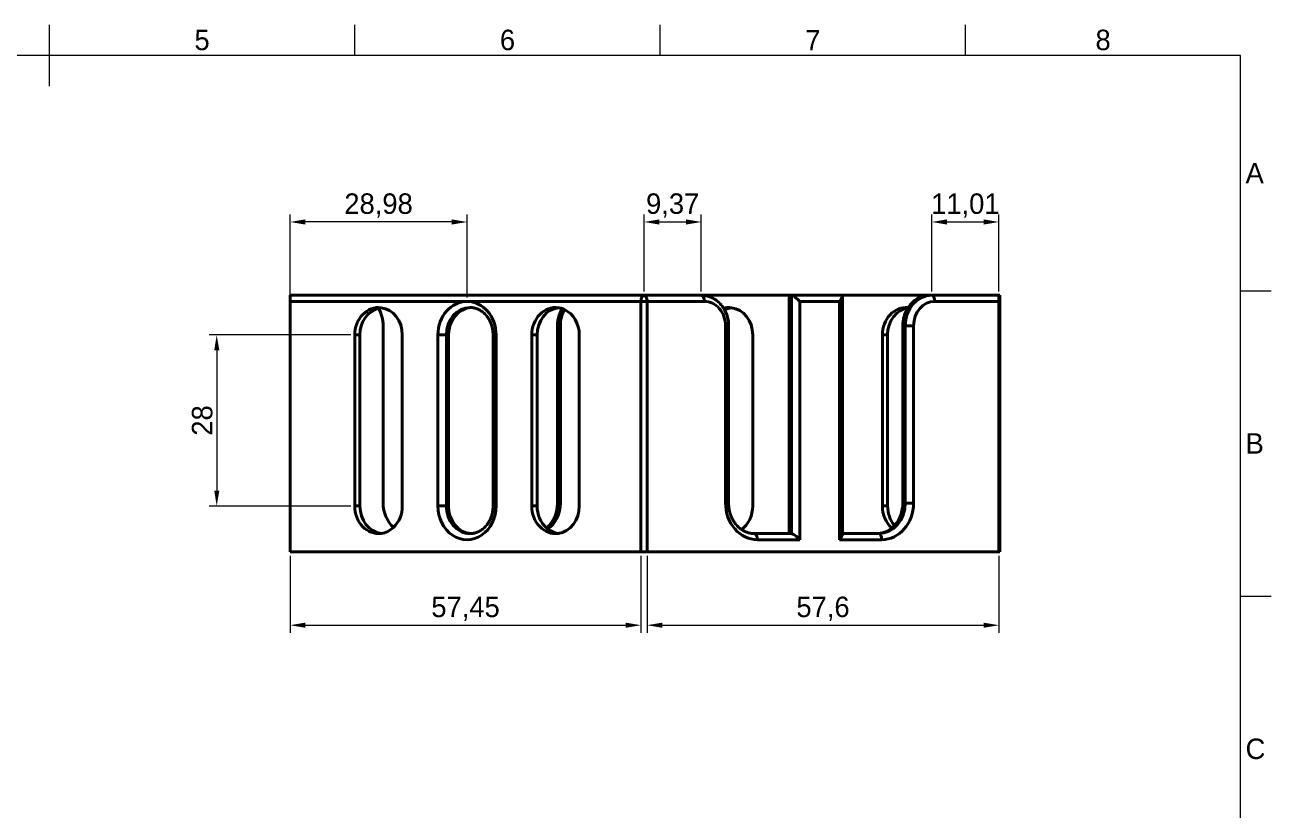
# Model space of a CAD drawing. Header units: millimetres. Extents: x 15 to 415, y 5 to 292.
# Drawn here: x 211 to 415, y 163.5 to 292 of the extents above; entities that cross this region are included whole.
import ezdxf

# ---------------------------------------------------------------- set-up
doc = ezdxf.new("R2010")
doc.units = ezdxf.units.MM
for name, color, linetype in [('Annotations', 7, 'Continuous'), ('Border', 7, 'Continuous'), ('Geometries', 7, 'Continuous')]:
    doc.layers.add(name, color=color, linetype=linetype)
doc.styles.add('Shapr0', font='txt', dxfattribs={"height": 3.3495})
doc.styles.add('Shapr16', font='txt', dxfattribs={"height": 3.3495})
doc.dimstyles.new('ISO-25', dxfattribs={"dimtxt": 2.5, "dimasz": 2.5, "dimexe": 1.25, "dimexo": 0.625, "dimtad": 1, "dimtxsty": 'Standard', "dimcen": 2.5, "dimadec": 0, "dimazin": 0, "dimtfac": 1, "dimtmove": 0, "dimatfit": 3, "dimfxl": 1, "dimarcsym": 0})

# ---------------------------------------------------------------- blocks, each defined once
blk = doc.blocks.new('*D5')
at = {"layer": 'Annotations', "color": 0, "linetype": 'Continuous', "lineweight": 15}
for p, q in [((254.4, 247.38), (254.4, 261)), ((280.88, 259.75), (256.9, 259.75)), ((283.38, 247.38), (283.38, 261))]:
    blk.add_line(p, q, dxfattribs=at)
at = {"layer": 'Annotations', "color": 0}
for points in [[(256.9, 260.17), (256.9, 259.33), (254.4, 259.75)], [(280.88, 259.33), (280.88, 260.17), (283.38, 259.75)]]:
    blk.add_solid(points, dxfattribs=at)
at = {"layer": 'Defpoints', "color": 0}
for p in [(254.4, 259.75), (254.4, 246.75), (283.38, 246.75)]:
    blk.add_point(p, dxfattribs=at)
at = {"layer": 'Annotations', "color": 0, "lineweight": 15, "insert": (268.89, 262.44), "char_height": 3.349, "attachment_point": 5, "style": 'Shapr16'}
blk.add_mtext('\\A1;28,98', dxfattribs=at)
blk = doc.blocks.new('*D6')
at = {"layer": 'Annotations', "color": 0, "linetype": 'Continuous', "lineweight": 15}
for p, q in [((254.4, 205.12), (254.4, 192.5)), ((311.85, 205.12), (311.85, 192.5)), ((256.9, 193.75), (309.35, 193.75))]:
    blk.add_line(p, q, dxfattribs=at)
at = {"layer": 'Annotations', "color": 0}
for points in [[(256.9, 194.17), (256.9, 193.33), (254.4, 193.75)], [(309.35, 193.33), (309.35, 194.17), (311.85, 193.75)]]:
    blk.add_solid(points, dxfattribs=at)
at = {"layer": 'Defpoints', "color": 0}
for p in [(254.4, 205.75), (311.85, 205.75), (311.85, 193.75)]:
    blk.add_point(p, dxfattribs=at)
at = {"layer": 'Annotations', "color": 0, "lineweight": 15, "insert": (283.13, 196.44), "char_height": 3.349, "attachment_point": 5, "style": 'Shapr16'}
blk.add_mtext('\\A1;57,45', dxfattribs=at)
blk = doc.blocks.new('*D7')
at = {"layer": 'Annotations', "color": 0, "linetype": 'Continuous', "lineweight": 15}
for p, q in [((312.85, 205.12), (312.85, 192.5)), ((370.45, 205.12), (370.45, 192.5)), ((315.35, 193.75), (367.95, 193.75))]:
    blk.add_line(p, q, dxfattribs=at)
at = {"layer": 'Annotations', "color": 0}
for points in [[(315.35, 194.17), (315.35, 193.33), (312.85, 193.75)], [(367.95, 193.33), (367.95, 194.17), (370.45, 193.75)]]:
    blk.add_solid(points, dxfattribs=at)
at = {"layer": 'Defpoints', "color": 0}
for p in [(312.85, 205.75), (370.45, 205.75), (370.45, 193.75)]:
    blk.add_point(p, dxfattribs=at)
at = {"layer": 'Annotations', "color": 0, "lineweight": 15, "insert": (341.65, 196.44), "char_height": 3.349, "attachment_point": 5, "style": 'Shapr16'}
blk.add_mtext('\\A1;57,6', dxfattribs=at)
blk = doc.blocks.new('*D8')
at = {"layer": 'Annotations', "color": 0, "linetype": 'Continuous', "lineweight": 15}
for p, q in [((359.45, 248.38), (359.45, 261)), ((361.95, 259.75), (367.95, 259.75)), ((370.45, 248.38), (370.45, 261))]:
    blk.add_line(p, q, dxfattribs=at)
at = {"layer": 'Annotations', "color": 0}
for points in [[(361.95, 260.17), (361.95, 259.33), (359.45, 259.75)], [(367.95, 259.33), (367.95, 260.17), (370.45, 259.75)]]:
    blk.add_solid(points, dxfattribs=at)
at = {"layer": 'Defpoints', "color": 0}
for p in [(370.45, 259.75), (359.45, 247.75), (370.45, 247.75)]:
    blk.add_point(p, dxfattribs=at)
at = {"layer": 'Annotations', "color": 0, "lineweight": 15, "insert": (364.95, 262.44), "char_height": 3.349, "attachment_point": 5, "style": 'Shapr16'}
blk.add_mtext('\\A1;11,01', dxfattribs=at)
blk = doc.blocks.new('*D9')
at = {"layer": 'Annotations', "color": 0, "linetype": 'Continuous', "lineweight": 15}
for p, q in [((312.36, 248.38), (312.36, 261)), ((314.86, 259.75), (319.23, 259.75)), ((321.73, 248.38), (321.73, 261))]:
    blk.add_line(p, q, dxfattribs=at)
at = {"layer": 'Annotations', "color": 0}
for points in [[(314.86, 260.17), (314.86, 259.33), (312.36, 259.75)], [(319.23, 259.33), (319.23, 260.17), (321.73, 259.75)]]:
    blk.add_solid(points, dxfattribs=at)
at = {"layer": 'Defpoints', "color": 0}
for p in [(321.73, 259.75), (312.36, 247.75), (321.73, 247.75)]:
    blk.add_point(p, dxfattribs=at)
at = {"layer": 'Annotations', "color": 0, "lineweight": 15, "insert": (317.04, 262.44), "char_height": 3.349, "attachment_point": 5, "style": 'Shapr16'}
blk.add_mtext('\\A1;9,37', dxfattribs=at)
blk = doc.blocks.new('*D10')
at = {"layer": 'Annotations', "color": 0, "linetype": 'Continuous', "lineweight": 15}
for p, q in [((264.37, 241.26), (241.15, 241.26)), ((242.4, 238.76), (242.4, 215.76)), ((264.37, 213.26), (241.15, 213.26))]:
    blk.add_line(p, q, dxfattribs=at)
at = {"layer": 'Annotations', "color": 0}
for points in [[(242.82, 238.76), (241.99, 238.76), (242.4, 241.26)], [(241.99, 215.76), (242.82, 215.76), (242.4, 213.26)]]:
    blk.add_solid(points, dxfattribs=at)
at = {"layer": 'Defpoints', "color": 0}
for p in [(265, 241.26), (242.4, 213.26), (265, 213.26)]:
    blk.add_point(p, dxfattribs=at)
at = {"layer": 'Annotations', "color": 0, "lineweight": 15, "insert": (240.03, 227.26), "char_height": 3.349, "attachment_point": 5, "rotation": 90, "style": 'Shapr16'}
blk.add_mtext('\\A1;28', dxfattribs=at)

msp = doc.modelspace()

# ---------------------------------------------------------------- linework, layer by layer
at = {"layer": 'Border', "linetype": 'Continuous', "lineweight": 15}
for p, q in [((215, 282), (215, 292)), ((265, 287), (265, 292)), ((315, 287), (315, 292)), ((365, 287), (365, 292)), ((410, 287), (20, 287)), ((410, 10), (410, 287)), ((410, 248.5), (415, 248.5)), ((410, 198.5), (415, 198.5))]:
    msp.add_line(p, q, dxfattribs=at)
at = {"layer": 'Geometries', "linetype": 'Continuous', "lineweight": 40}
for p, q in [((254.405, 247.75), (312.355, 247.75)), ((312.355, 247.75), (321.726, 247.75)), ((336.108, 247.75), (321.726, 247.75)), ((336.108, 247.75), (336.467, 247.75)), ((336.108, 247.75), (336.108, 208.75)), ((336.467, 208.75), (336.467, 247.75)), ((336.467, 247.75), (344.704, 247.75)), ((359.057, 247.75), (344.704, 247.75)), ((344.837, 208.75), (344.837, 247.617)), ((359.057, 247.75), (359.445, 247.75)), ((359.445, 247.75), (370.453, 247.75)), ((370.453, 247.75), (370.487, 247.75)), ((370.487, 247.75), (370.487, 242.75)), ((370.487, 247.75), (370.524, 247.75)), ((370.524, 247.75), (370.56, 247.75)), ((370.56, 247.75), (370.56, 208.75)), ((370.56, 247.75), (370.595, 247.75)), ((283.378, 246.75), (254.403, 246.75)), ((254.403, 246.75), (254.403, 205.75)), ((311.854, 246.75), (283.378, 246.75)), ((312.854, 246.75), (311.854, 246.75)), ((311.854, 205.75), (311.854, 246.75)), ((312.854, 246.75), (312.854, 205.75)), ((322.224, 246.75), (312.854, 246.75)), ((337.832, 246.75), (337.832, 207.75)), ((344.335, 246.75), (337.832, 246.75)), ((344.335, 207.75), (344.335, 246.75)), ((370.45, 246.75), (359.944, 246.75)), ((370.45, 246.75), (370.45, 205.75)), ((370.597, 246.75), (370.597, 205.75)), ((370.534, 213.75), (370.534, 242.775)), ((264.998, 241.264), (264.998, 213.264)), ((265.844, 241.264), (264.998, 241.264)), ((265.844, 213.264), (265.844, 241.264)), ((269.638, 242.75), (269.638, 213.75)), ((272.782, 241.277), (272.782, 213.277)), ((278.621, 213.264), (278.621, 241.267)), ((279.988, 241.264), (279.988, 213.264)), ((280.35, 241.264), (279.988, 241.264)), ((280.35, 213.264), (280.35, 241.264)), ((287.637, 241.277), (287.637, 213.277)), ((287.637, 241.277), (287.637, 241.277)), ((288.135, 241.28), (288.135, 213.28)), ((294.856, 241.264), (293.973, 241.264)), ((293.973, 241.264), (293.973, 213.264)), ((294.856, 213.264), (294.856, 241.264)), ((298.17, 242.75), (298.17, 213.75)), ((298.303, 242.75), (298.17, 242.75)), ((298.65, 242.75), (298.303, 242.75)), ((298.303, 242.75), (298.303, 213.75)), ((298.65, 242.75), (298.65, 213.75)), ((301.757, 241.277), (301.757, 213.277)), ((325.692, 213.75), (325.692, 242.75)), ((325.692, 242.75), (326.194, 242.75)), ((326.194, 213.75), (326.194, 242.75)), ((330.144, 241.277), (330.144, 213.277)), ((352.217, 241.264), (351.362, 241.264)), ((351.362, 241.264), (351.362, 213.264)), ((352.217, 241.264), (352.217, 213.264)), ((355.11, 242.75), (354.727, 242.75)), ((354.727, 213.75), (354.727, 242.75)), ((355.11, 242.75), (356.475, 242.75)), ((355.11, 213.75), (355.11, 242.75)), ((356.475, 242.75), (356.475, 213.75)), ((370.513, 242.75), (370.487, 242.75)), ((370.487, 242.75), (370.487, 213.75)), ((370.513, 213.75), (370.513, 242.75)), ((265.844, 213.264), (264.998, 213.264)), ((278.621, 213.264), (279.988, 213.264)), ((280.35, 213.264), (279.988, 213.264)), ((287.637, 213.277), (287.637, 213.277)), ((294.856, 213.264), (293.973, 213.264)), ((298.303, 213.75), (298.17, 213.75)), ((298.303, 213.75), (298.65, 213.75)), ((325.692, 213.75), (326.194, 213.75)), ((352.217, 213.264), (351.362, 213.264)), ((354.727, 213.75), (355.11, 213.75)), ((355.11, 213.75), (356.475, 213.75)), ((370.487, 213.75), (370.487, 208.75)), ((370.487, 213.75), (370.513, 213.75)), ((330.397, 208.75), (336.108, 208.75)), ((336.108, 208.75), (336.467, 208.75)), ((344.837, 208.75), (350.397, 208.75)), ((344.837, 208.617), (344.837, 208.75)), ((350.397, 208.75), (350.774, 208.75)), ((370.487, 208.75), (370.502, 208.75)), ((370.56, 208.75), (370.545, 208.75)), ((337.832, 207.75), (330.895, 207.75)), ((351.272, 207.75), (344.335, 207.75)), ((254.403, 205.75), (311.854, 205.75)), ((312.854, 205.75), (311.854, 205.75)), ((312.854, 205.75), (370.45, 205.75)), ((370.45, 205.75), (370.597, 205.75))]:
    msp.add_line(p, q, dxfattribs=at)
at = {"layer": 'Geometries', "linetype": 'Continuous', "lineweight": 40, "flags": 128}
for points in [[(325.377, 245.636), (325.371, 245.645), (325.354, 245.671), (325.337, 245.698), (325.32, 245.724), (325.302, 245.75), (325.285, 245.776), (325.267, 245.802), (325.249, 245.828), (325.231, 245.854), (325.213, 245.879), (325.195, 245.905), (325.176, 245.93), (325.158, 245.955), (325.139, 245.98), (325.12, 246.005), (325.101, 246.03), (325.082, 246.054), (325.063, 246.079), (325.043, 246.103), (325.023, 246.127), (325.004, 246.151), (324.984, 246.175), (324.964, 246.199), (324.944, 246.222), (324.923, 246.246), (324.903, 246.269), (324.882, 246.292), (324.862, 246.315), (324.841, 246.338), (324.82, 246.36), (324.799, 246.383), (324.777, 246.405), (324.756, 246.427), (324.735, 246.449), (324.713, 246.471), (324.691, 246.493), (324.669, 246.515), (324.647, 246.536), (324.625, 246.557), (324.603, 246.578), (324.581, 246.599), (324.558, 246.62), (324.536, 246.64), (324.513, 246.661), (324.49, 246.681), (324.467, 246.701), (324.444, 246.721), (324.421, 246.741), (324.397, 246.76), (324.374, 246.78), (324.35, 246.799), (324.327, 246.818), (324.303, 246.837), (324.279, 246.855), (324.255, 246.874), (324.231, 246.892), (324.207, 246.91), (324.183, 246.928), (324.158, 246.946), (324.134, 246.964), (324.109, 246.981), (324.085, 246.999), (324.06, 247.016), (324.035, 247.033), (324.01, 247.049), (323.985, 247.066), (323.96, 247.082), (323.934, 247.098), (323.909, 247.114), (323.884, 247.13), (323.858, 247.146), (323.832, 247.161), (323.807, 247.176), (323.781, 247.191), (323.755, 247.206), (323.729, 247.221), (323.703, 247.235), (323.677, 247.25), (323.651, 247.264), (323.624, 247.278), (323.598, 247.291), (323.572, 247.305), (323.545, 247.318), (323.518, 247.331), (323.492, 247.344), (323.465, 247.357), (323.438, 247.369), (323.411, 247.382), (323.384, 247.394), (323.357, 247.406), (323.33, 247.418), (323.303, 247.429), (323.276, 247.44), (323.249, 247.452), (323.221, 247.463), (323.194, 247.473), (323.166, 247.484), (323.139, 247.494), (323.111, 247.504), (323.084, 247.514), (323.056, 247.524), (323.028, 247.534), (323, 247.543), (322.972, 247.552), (322.945, 247.561), (322.917, 247.57), (322.889, 247.578), (322.861, 247.587), (322.832, 247.595), (322.804, 247.603), (322.776, 247.61), (322.748, 247.618), (322.72, 247.625), (322.691, 247.632), (322.663, 247.639), (322.634, 247.646), (322.606, 247.652), (322.578, 247.659), (322.549, 247.665), (322.521, 247.671), (322.492, 247.676), (322.463, 247.682), (322.435, 247.687), (322.406, 247.692), (322.377, 247.697), (322.349, 247.701), (322.32, 247.706), (322.291, 247.71), (322.262, 247.714), (322.234, 247.718), (322.205, 247.721), (322.176, 247.725), (322.147, 247.728), (322.118, 247.731), (322.089, 247.733), (322.06, 247.736), (322.031, 247.738), (322.003, 247.74), (321.974, 247.742), (321.945, 247.744), (321.916, 247.745), (321.887, 247.747), (321.858, 247.748), (321.829, 247.749), (321.8, 247.749), (321.771, 247.75), (321.742, 247.75), (321.726, 247.75)], [(283.88, 245.75), (283.894, 245.75), (283.92, 245.75), (283.924, 245.75)], [(283.924, 245.75), (283.945, 245.749), (283.965, 245.749)], [(283.965, 245.749), (283.971, 245.749), (283.996, 245.748), (284.022, 245.747), (284.047, 245.745), (284.06, 245.745)], [(284.06, 245.745), (284.073, 245.744), (284.099, 245.742), (284.124, 245.74), (284.15, 245.738), (284.175, 245.736), (284.2, 245.733), (284.226, 245.731), (284.251, 245.728), (284.277, 245.725), (284.302, 245.721), (284.327, 245.718), (284.353, 245.714), (284.378, 245.71), (284.403, 245.706), (284.429, 245.701), (284.454, 245.697), (284.479, 245.692), (284.504, 245.687), (284.53, 245.682), (284.555, 245.676), (284.58, 245.671), (284.605, 245.665), (284.63, 245.659), (284.655, 245.653), (284.68, 245.646), (284.705, 245.639), (284.729, 245.633), (284.754, 245.626), (284.779, 245.618), (284.804, 245.611), (284.828, 245.603), (284.853, 245.595), (284.878, 245.587), (284.902, 245.579), (284.927, 245.571), (284.951, 245.562), (284.975, 245.553), (285, 245.544), (285.024, 245.535), (285.048, 245.525), (285.072, 245.516), (285.096, 245.506), (285.12, 245.496), (285.144, 245.486), (285.168, 245.475), (285.192, 245.465), (285.216, 245.454), (285.24, 245.443), (285.263, 245.432), (285.287, 245.421), (285.31, 245.409), (285.334, 245.397), (285.357, 245.385), (285.38, 245.373), (285.404, 245.361), (285.427, 245.348), (285.45, 245.336), (285.473, 245.323), (285.496, 245.31), (285.519, 245.297), (285.541, 245.283), (285.564, 245.27), (285.587, 245.256), (285.609, 245.242), (285.632, 245.228), (285.654, 245.214), (285.677, 245.199), (285.699, 245.184), (285.721, 245.17), (285.743, 245.155), (285.765, 245.139), (285.787, 245.124), (285.809, 245.108), (285.83, 245.093), (285.852, 245.077), (285.873, 245.061), (285.895, 245.044), (285.916, 245.028), (285.937, 245.011), (285.958, 244.995), (285.979, 244.978), (286, 244.961), (286.021, 244.943), (286.042, 244.926), (286.063, 244.908), (286.083, 244.891), (286.104, 244.873), (286.124, 244.855), (286.144, 244.837), (286.164, 244.818), (286.184, 244.8), (286.204, 244.781), (286.224, 244.762), (286.244, 244.743), (286.264, 244.724), (286.283, 244.704), (286.302, 244.685), (286.322, 244.665), (286.341, 244.645), (286.36, 244.625), (286.379, 244.605), (286.398, 244.585), (286.417, 244.565), (286.435, 244.544), (286.454, 244.523), (286.472, 244.502), (286.49, 244.481), (286.508, 244.46), (286.526, 244.439), (286.544, 244.417), (286.562, 244.396), (286.58, 244.374), (286.597, 244.352), (286.615, 244.33), (286.632, 244.308), (286.649, 244.286), (286.666, 244.263), (286.683, 244.241), (286.7, 244.218), (286.717, 244.195), (286.733, 244.172), (286.75, 244.149), (286.766, 244.126), (286.782, 244.102), (286.798, 244.079), (286.814, 244.055), (286.83, 244.031), (286.845, 244.007), (286.861, 243.983), (286.876, 243.959), (286.891, 243.935), (286.907, 243.911), (286.922, 243.886), (286.936, 243.861), (286.951, 243.837), (286.966, 243.812), (286.98, 243.787), (286.994, 243.762), (287.008, 243.736), (287.022, 243.711), (287.036, 243.686), (287.05, 243.66), (287.063, 243.634), (287.077, 243.609), (287.09, 243.583), (287.103, 243.557), (287.116, 243.531), (287.129, 243.504), (287.142, 243.478), (287.154, 243.452), (287.166, 243.425), (287.179, 243.399), (287.191, 243.372), (287.203, 243.345), (287.214, 243.318), (287.226, 243.291), (287.238, 243.264), (287.249, 243.237), (287.26, 243.21), (287.271, 243.182), (287.282, 243.155), (287.293, 243.127), (287.303, 243.099), (287.314, 243.072), (287.324, 243.044), (287.334, 243.016), (287.344, 242.988), (287.354, 242.96), (287.363, 242.932), (287.373, 242.904), (287.382, 242.875), (287.391, 242.847), (287.4, 242.819), (287.409, 242.79), (287.417, 242.761), (287.426, 242.733), (287.434, 242.704), (287.442, 242.675), (287.45, 242.646), (287.458, 242.617), (287.466, 242.588), (287.473, 242.559), (287.481, 242.53), (287.488, 242.501), (287.495, 242.472), (287.502, 242.443), (287.508, 242.413), (287.515, 242.384), (287.521, 242.354), (287.528, 242.325), (287.534, 242.295), (287.539, 242.266), (287.545, 242.236), (287.551, 242.206), (287.556, 242.177), (287.561, 242.147), (287.566, 242.117), (287.571, 242.087), (287.576, 242.057), (287.58, 242.027), (287.584, 241.997), (287.589, 241.967), (287.593, 241.937), (287.596, 241.907), (287.6, 241.877), (287.603, 241.847), (287.607, 241.817), (287.61, 241.787), (287.613, 241.756), (287.616, 241.726), (287.618, 241.696), (287.621, 241.666), (287.623, 241.635), (287.625, 241.605), (287.627, 241.575), (287.629, 241.544), (287.63, 241.514), (287.632, 241.484), (287.633, 241.453), (287.634, 241.423), (287.635, 241.392), (287.636, 241.362), (287.636, 241.332), (287.637, 241.301), (287.637, 241.277)], [(298.948, 245.572), (298.944, 245.566), (298.928, 245.539), (298.912, 245.511), (298.896, 245.484), (298.88, 245.457), (298.864, 245.429), (298.849, 245.402), (298.833, 245.374), (298.818, 245.346), (298.803, 245.318), (298.788, 245.29), (298.773, 245.262), (298.759, 245.234), (298.745, 245.205), (298.73, 245.177), (298.716, 245.148), (298.702, 245.12), (298.689, 245.091), (298.675, 245.062), (298.662, 245.033), (298.649, 245.004), (298.636, 244.975), (298.623, 244.945), (298.61, 244.916), (298.598, 244.886), (298.585, 244.857), (298.573, 244.827), (298.561, 244.798), (298.549, 244.768), (298.538, 244.738), (298.526, 244.708), (298.515, 244.678), (298.504, 244.648), (298.493, 244.617), (298.482, 244.587), (298.471, 244.557), (298.461, 244.526), (298.451, 244.496), (298.441, 244.465), (298.431, 244.434), (298.421, 244.404), (298.411, 244.373), (298.402, 244.342), (298.393, 244.311), (298.384, 244.28), (298.375, 244.249), (298.366, 244.218), (298.358, 244.186), (298.35, 244.155), (298.342, 244.124), (298.334, 244.092), (298.326, 244.061), (298.319, 244.029), (298.311, 243.998), (298.304, 243.966), (298.297, 243.934), (298.29, 243.903), (298.284, 243.871), (298.277, 243.839), (298.271, 243.807), (298.265, 243.775), (298.259, 243.743), (298.253, 243.711), (298.248, 243.679), (298.243, 243.647), (298.237, 243.615), (298.232, 243.583), (298.228, 243.551), (298.223, 243.519), (298.219, 243.486), (298.215, 243.454), (298.211, 243.422), (298.207, 243.389), (298.203, 243.357), (298.2, 243.325), (298.197, 243.292), (298.193, 243.26), (298.191, 243.227), (298.188, 243.195), (298.185, 243.162), (298.183, 243.13), (298.181, 243.097), (298.179, 243.065), (298.177, 243.032), (298.176, 242.999), (298.174, 242.967), (298.173, 242.934), (298.172, 242.902), (298.172, 242.869), (298.171, 242.836), (298.171, 242.804), (298.17, 242.771), (298.17, 242.75)], [(287.637, 241.277), (287.637, 241.277), (287.639, 241.277), (287.641, 241.277), (287.644, 241.277), (287.648, 241.277), (287.652, 241.277), (287.658, 241.277), (287.664, 241.278), (287.67, 241.278), (287.678, 241.278), (287.686, 241.278), (287.695, 241.278), (287.705, 241.278), (287.715, 241.278), (287.727, 241.278), (287.74, 241.278), (287.753, 241.278), (287.766, 241.278), (287.78, 241.278), (287.794, 241.278), (287.81, 241.278), (287.826, 241.278), (287.842, 241.279), (287.859, 241.279), (287.877, 241.279), (287.896, 241.279), (287.916, 241.279), (287.936, 241.279), (287.957, 241.279), (287.974, 241.279), (287.991, 241.279), (288.008, 241.279), (288.026, 241.279), (288.044, 241.279), (288.062, 241.279), (288.086, 241.279), (288.11, 241.279), (288.135, 241.28)], [(287.637, 213.277), (287.637, 213.259), (287.637, 213.228), (287.637, 213.198), (287.636, 213.168), (287.636, 213.137), (287.635, 213.107), (287.634, 213.076), (287.633, 213.046), (287.632, 213.016), (287.63, 212.985), (287.629, 212.955), (287.627, 212.924), (287.625, 212.894), (287.623, 212.864), (287.621, 212.833), (287.618, 212.803), (287.616, 212.773), (287.613, 212.743), (287.61, 212.712), (287.607, 212.682), (287.603, 212.652), (287.6, 212.622), (287.596, 212.592), (287.592, 212.562), (287.588, 212.532), (287.584, 212.502), (287.58, 212.472), (287.575, 212.442), (287.571, 212.412), (287.566, 212.382), (287.561, 212.352), (287.556, 212.323), (287.55, 212.293), (287.545, 212.263), (287.539, 212.233), (287.533, 212.204), (287.527, 212.174), (287.521, 212.145), (287.515, 212.115), (287.508, 212.086), (287.502, 212.057), (287.495, 212.027), (287.488, 211.998), (287.481, 211.969), (287.473, 211.94), (287.466, 211.911), (287.458, 211.882), (287.45, 211.853), (287.442, 211.824), (287.434, 211.795), (287.426, 211.767), (287.417, 211.738), (287.409, 211.709), (287.4, 211.681), (287.391, 211.652), (287.382, 211.624), (287.372, 211.596), (287.363, 211.568), (287.353, 211.539), (287.344, 211.511), (287.334, 211.483), (287.324, 211.456), (287.313, 211.428), (287.303, 211.4), (287.292, 211.372), (287.282, 211.345), (287.271, 211.317), (287.26, 211.29), (287.249, 211.263), (287.237, 211.236), (287.226, 211.208), (287.214, 211.181), (287.203, 211.155), (287.191, 211.128), (287.179, 211.101), (287.166, 211.074), (287.154, 211.048), (287.141, 211.022), (287.129, 210.995), (287.116, 210.969), (287.103, 210.943), (287.09, 210.917), (287.077, 210.891), (287.063, 210.865), (287.05, 210.84), (287.036, 210.814), (287.022, 210.789), (287.008, 210.763), (286.994, 210.738), (286.98, 210.713), (286.965, 210.688), (286.951, 210.663), (286.936, 210.638), (286.921, 210.614), (286.907, 210.589), (286.891, 210.565), (286.876, 210.541), (286.861, 210.516), (286.845, 210.492), (286.83, 210.469), (286.814, 210.445), (286.798, 210.421), (286.782, 210.398), (286.766, 210.374), (286.75, 210.351), (286.733, 210.328), (286.717, 210.305), (286.7, 210.282), (286.683, 210.259), (286.666, 210.237), (286.649, 210.214), (286.632, 210.192), (286.615, 210.17), (286.598, 210.148), (286.58, 210.126), (286.562, 210.104), (286.545, 210.083), (286.527, 210.061), (286.509, 210.04), (286.491, 210.019), (286.472, 209.998), (286.454, 209.977), (286.435, 209.956), (286.417, 209.936), (286.398, 209.915), (286.379, 209.895), (286.36, 209.875), (286.341, 209.855), (286.322, 209.835), (286.303, 209.816), (286.284, 209.796), (286.264, 209.777), (286.244, 209.758), (286.225, 209.739), (286.205, 209.72), (286.185, 209.701), (286.165, 209.682), (286.145, 209.664), (286.125, 209.646), (286.104, 209.628), (286.084, 209.61), (286.063, 209.592), (286.043, 209.575), (286.022, 209.557), (286.001, 209.54), (285.98, 209.523), (285.959, 209.506), (285.938, 209.489), (285.917, 209.473), (285.896, 209.456), (285.874, 209.44), (285.853, 209.424), (285.831, 209.408), (285.81, 209.392), (285.788, 209.377), (285.766, 209.361), (285.744, 209.346), (285.722, 209.331), (285.7, 209.316), (285.678, 209.302), (285.656, 209.287), (285.633, 209.273), (285.611, 209.259), (285.588, 209.245), (285.566, 209.231), (285.543, 209.218), (285.52, 209.204), (285.497, 209.191), (285.475, 209.178), (285.452, 209.165), (285.428, 209.152), (285.405, 209.14), (285.382, 209.128), (285.359, 209.116), (285.336, 209.104), (285.312, 209.092), (285.289, 209.08), (285.265, 209.069), (285.242, 209.058), (285.218, 209.047), (285.194, 209.036), (285.17, 209.026), (285.146, 209.015), (285.122, 209.005), (285.098, 208.995), (285.074, 208.985), (285.05, 208.975), (285.026, 208.966), (285.002, 208.957), (284.978, 208.948), (284.953, 208.939), (284.929, 208.93), (284.905, 208.922), (284.88, 208.913), (284.855, 208.905), (284.831, 208.898), (284.806, 208.89), (284.782, 208.882), (284.757, 208.875), (284.732, 208.868), (284.707, 208.861), (284.682, 208.855), (284.657, 208.848), (284.633, 208.842), (284.608, 208.836), (284.583, 208.83), (284.557, 208.824), (284.532, 208.819), (284.507, 208.814), (284.482, 208.809), (284.457, 208.804), (284.432, 208.799), (284.406, 208.795), (284.381, 208.791), (284.356, 208.787), (284.331, 208.783), (284.305, 208.779), (284.28, 208.776), (284.254, 208.773), (284.229, 208.77), (284.204, 208.767), (284.178, 208.764), (284.153, 208.762), (284.127, 208.76), (284.102, 208.758), (284.076, 208.756), (284.06, 208.755)], [(287.637, 213.277), (287.637, 213.277), (287.639, 213.277), (287.641, 213.277), (287.644, 213.277), (287.648, 213.277), (287.652, 213.277), (287.658, 213.277), (287.664, 213.278), (287.67, 213.278), (287.678, 213.278), (287.686, 213.278), (287.695, 213.278), (287.705, 213.278), (287.715, 213.278), (287.727, 213.278), (287.74, 213.278), (287.753, 213.278), (287.766, 213.278), (287.78, 213.278), (287.794, 213.278), (287.81, 213.278), (287.826, 213.278), (287.842, 213.279), (287.859, 213.279), (287.877, 213.279), (287.896, 213.279), (287.916, 213.279), (287.936, 213.279), (287.957, 213.279), (287.974, 213.279), (287.991, 213.279), (288.008, 213.279), (288.026, 213.279), (288.044, 213.279), (288.062, 213.279), (288.086, 213.279), (288.11, 213.279), (288.135, 213.28)], [(298.17, 213.75), (298.17, 213.734), (298.17, 213.702), (298.17, 213.67), (298.169, 213.638), (298.168, 213.606), (298.168, 213.574), (298.167, 213.541), (298.165, 213.509), (298.164, 213.477), (298.162, 213.445), (298.161, 213.413), (298.159, 213.381), (298.157, 213.349), (298.154, 213.317), (298.152, 213.285), (298.149, 213.253), (298.147, 213.221), (298.144, 213.189), (298.141, 213.158), (298.137, 213.126), (298.134, 213.094), (298.13, 213.062), (298.126, 213.03), (298.122, 212.999), (298.118, 212.967), (298.114, 212.935), (298.109, 212.904), (298.105, 212.872), (298.1, 212.84), (298.095, 212.809), (298.09, 212.777), (298.084, 212.746), (298.079, 212.714), (298.073, 212.683), (298.067, 212.652), (298.061, 212.62), (298.055, 212.589), (298.049, 212.558), (298.042, 212.527), (298.035, 212.496), (298.028, 212.465), (298.021, 212.434), (298.014, 212.403), (298.007, 212.372), (297.999, 212.341), (297.991, 212.31), (297.984, 212.28), (297.976, 212.249), (297.967, 212.219), (297.959, 212.188), (297.95, 212.158), (297.942, 212.127), (297.933, 212.097), (297.924, 212.067), (297.915, 212.037), (297.905, 212.007), (297.896, 211.977), (297.886, 211.947), (297.876, 211.917), (297.866, 211.887), (297.856, 211.857), (297.846, 211.828), (297.835, 211.798), (297.825, 211.769), (297.814, 211.739), (297.803, 211.71), (297.792, 211.681), (297.781, 211.652), (297.769, 211.623), (297.758, 211.594), (297.746, 211.565), (297.734, 211.536), (297.722, 211.507), (297.71, 211.479), (297.697, 211.45), (297.685, 211.422), (297.672, 211.393), (297.659, 211.365), (297.646, 211.337), (297.633, 211.309), (297.62, 211.281), (297.607, 211.253), (297.593, 211.226), (297.579, 211.198), (297.565, 211.171), (297.551, 211.143), (297.537, 211.116), (297.523, 211.089), (297.509, 211.062), (297.494, 211.035), (297.479, 211.008), (297.464, 210.981), (297.449, 210.955), (297.434, 210.928), (297.419, 210.902), (297.403, 210.876), (297.388, 210.85), (297.372, 210.824), (297.356, 210.798), (297.34, 210.772), (297.324, 210.746), (297.308, 210.721), (297.291, 210.695), (297.275, 210.67), (297.258, 210.645), (297.241, 210.62), (297.225, 210.595), (297.207, 210.57), (297.19, 210.546), (297.173, 210.521), (297.155, 210.497), (297.138, 210.473), (297.12, 210.448), (297.102, 210.425), (297.084, 210.401), (297.066, 210.377), (297.048, 210.353), (297.03, 210.33), (297.011, 210.307), (296.992, 210.284), (296.974, 210.261), (296.955, 210.238), (296.936, 210.215), (296.917, 210.193), (296.898, 210.17), (296.878, 210.148), (296.859, 210.126), (296.839, 210.104), (296.819, 210.082), (296.8, 210.06), (296.78, 210.039), (296.76, 210.018), (296.74, 209.996), (296.719, 209.975), (296.699, 209.954), (296.678, 209.934), (296.658, 209.913), (296.637, 209.893), (296.616, 209.872), (296.595, 209.852), (296.574, 209.832), (296.553, 209.812), (296.532, 209.793), (296.511, 209.773), (296.489, 209.754), (296.468, 209.735), (296.446, 209.716), (296.424, 209.697), (296.402, 209.678), (296.392, 209.67)], [(328.296, 209.422), (328.293, 209.425), (328.27, 209.441), (328.246, 209.457), (328.223, 209.474), (328.2, 209.491), (328.177, 209.507), (328.155, 209.525), (328.132, 209.542), (328.109, 209.559), (328.087, 209.577), (328.064, 209.594), (328.042, 209.612), (328.02, 209.63), (327.998, 209.649), (327.975, 209.667), (327.954, 209.686), (327.932, 209.704), (327.91, 209.723), (327.888, 209.742), (327.867, 209.762), (327.845, 209.781), (327.824, 209.801), (327.803, 209.82), (327.782, 209.84), (327.761, 209.86), (327.74, 209.88), (327.719, 209.901), (327.698, 209.921), (327.678, 209.942), (327.657, 209.963), (327.637, 209.984), (327.617, 210.005), (327.596, 210.026), (327.576, 210.048), (327.557, 210.069), (327.537, 210.091), (327.517, 210.113), (327.498, 210.135), (327.478, 210.157), (327.459, 210.179), (327.44, 210.202), (327.421, 210.225), (327.402, 210.247), (327.383, 210.27), (327.364, 210.293), (327.346, 210.316), (327.327, 210.34), (327.309, 210.363), (327.291, 210.387), (327.273, 210.411), (327.255, 210.435), (327.237, 210.459), (327.219, 210.483), (327.202, 210.507), (327.184, 210.531), (327.167, 210.556), (327.15, 210.581), (327.133, 210.606), (327.116, 210.631), (327.099, 210.656), (327.082, 210.681), (327.066, 210.706), (327.05, 210.732), (327.033, 210.757), (327.017, 210.783), (327.001, 210.809), (326.985, 210.835), (326.97, 210.861), (326.954, 210.887), (326.939, 210.913), (326.924, 210.94), (326.909, 210.966), (326.894, 210.993), (326.879, 211.02), (326.864, 211.047), (326.85, 211.074), (326.835, 211.101), (326.821, 211.128), (326.807, 211.155), (326.793, 211.183), (326.779, 211.21), (326.765, 211.238), (326.752, 211.266), (326.739, 211.293), (326.725, 211.321), (326.712, 211.349), (326.699, 211.378), (326.687, 211.406), (326.674, 211.434), (326.662, 211.463), (326.649, 211.491), (326.637, 211.52), (326.625, 211.549), (326.613, 211.577), (326.602, 211.606), (326.59, 211.635), (326.579, 211.664), (326.568, 211.694), (326.557, 211.723), (326.546, 211.752), (326.535, 211.782), (326.524, 211.811), (326.514, 211.841), (326.504, 211.87), (326.494, 211.9), (326.484, 211.93), (326.474, 211.96), (326.464, 211.99), (326.455, 212.02), (326.446, 212.05), (326.437, 212.08), (326.428, 212.111), (326.419, 212.141), (326.41, 212.171), (326.402, 212.202), (326.393, 212.232), (326.385, 212.263), (326.377, 212.294), (326.369, 212.324), (326.362, 212.355), (326.354, 212.386), (326.347, 212.417), (326.34, 212.448), (326.333, 212.479), (326.326, 212.51), (326.319, 212.541), (326.313, 212.572), (326.307, 212.603), (326.301, 212.635), (326.295, 212.666), (326.289, 212.697), (326.283, 212.729), (326.278, 212.76), (326.272, 212.791), (326.267, 212.823), (326.262, 212.855), (326.258, 212.886), (326.253, 212.918), (326.249, 212.949), (326.244, 212.981), (326.24, 213.013), (326.236, 213.045), (326.233, 213.076), (326.229, 213.108), (326.226, 213.14), (326.222, 213.172), (326.219, 213.204), (326.217, 213.236), (326.214, 213.268), (326.211, 213.3), (326.209, 213.332), (326.207, 213.364), (326.205, 213.396), (326.203, 213.428), (326.201, 213.46), (326.2, 213.492), (326.198, 213.524), (326.197, 213.556), (326.196, 213.588), (326.196, 213.62), (326.195, 213.652), (326.195, 213.684), (326.194, 213.716), (326.194, 213.75)], [(283.904, 208.75), (283.897, 208.75), (283.88, 208.75)], [(283.952, 208.751), (283.949, 208.751), (283.923, 208.75), (283.904, 208.75)], [(284.06, 208.755), (284.051, 208.755), (284.025, 208.753), (284, 208.752), (283.974, 208.751), (283.952, 208.751)], [(330.296, 208.751), (330.276, 208.752), (330.249, 208.753), (330.222, 208.754), (330.194, 208.756), (330.167, 208.758), (330.14, 208.759), (330.113, 208.761), (330.086, 208.764), (330.059, 208.766), (330.032, 208.769), (330.005, 208.772), (329.978, 208.775), (329.951, 208.778), (329.924, 208.782), (329.897, 208.786), (329.87, 208.79), (329.843, 208.794), (329.816, 208.798), (329.79, 208.803), (329.763, 208.808), (329.736, 208.813), (329.709, 208.818), (329.682, 208.823), (329.656, 208.829), (329.629, 208.835), (329.603, 208.841), (329.576, 208.847), (329.549, 208.853), (329.523, 208.86), (329.496, 208.867), (329.47, 208.874), (329.444, 208.881), (329.417, 208.889), (329.391, 208.896), (329.365, 208.904), (329.338, 208.912), (329.312, 208.92), (329.286, 208.929), (329.26, 208.937), (329.234, 208.946), (329.208, 208.955), (329.182, 208.965), (329.156, 208.974), (329.131, 208.984), (329.105, 208.993), (329.079, 209.004), (329.053, 209.014), (329.028, 209.024), (329.002, 209.035), (328.977, 209.046), (328.952, 209.057), (328.926, 209.068), (328.901, 209.079), (328.876, 209.091), (328.851, 209.103), (328.826, 209.115), (328.801, 209.127), (328.776, 209.139), (328.751, 209.152), (328.726, 209.164), (328.701, 209.177), (328.677, 209.19), (328.652, 209.204), (328.627, 209.217), (328.603, 209.231), (328.579, 209.245), (328.554, 209.259), (328.53, 209.273), (328.506, 209.287), (328.482, 209.302), (328.458, 209.316), (328.434, 209.331), (328.411, 209.347), (328.387, 209.362), (328.363, 209.377), (328.34, 209.393), (328.316, 209.409), (328.296, 209.422)], [(330.397, 208.75), (330.384, 208.75), (330.357, 208.75), (330.33, 208.751), (330.303, 208.751), (330.296, 208.751)]]:
    msp.add_lwpolyline(points, dxfattribs=at)
at = {"layer": 'Geometries', "linetype": 'Continuous', "lineweight": 40}
for centre, radius, start, end in [((321.076, 242.924), 5.085, 28.56438, 32.23217), ((320.73, 242.765), 5.464, 359.83916, 28.29823)]:
    msp.add_arc(centre, radius, start, end, dxfattribs=at)
for centre, major_axis, ratio, start_param, end_param in [((254.405, 246.75), (0, -1), 0.0025353, 3.1415927, 4.712389), ((312.355, 246.75), (0, 1), 0.5019003, 0, 1.5707963), ((312.355, 246.75), (0, -1), 0.4980973, 1.5707963, 3.1415927), ((321.726, 246.75), (0, 1), 0.4980973, 4.712389, 6.2831853), ((337.334, 246.75), (0.966, -0.966), 0.2667729, 1.3100947, 2.8808911), ((343.837, 246.75), (-0.966, -0.966), 0.2667729, 1.8314979, 2.8808911), ((343.837, 246.75), (-0.966, -0.966), 0.2667729, 2.8808911, 3.4022942), ((359.445, 242.75), (0, 5), 0.8671211, 6.2831853, 7.8539816), ((359.057, 242.75), (0, 5), 0.8660275, 0, 0.9311952), ((359.445, 246.75), (0, 1), 0.4980973, 4.712389, 6.2831853), ((370.453, 246.75), (0, 1), 0.0025353, 6.2831853, 7.8539816), ((370.524, 242.75), (0, -5), 0.0021956, 3.1415927, 4.712389), ((370.523, 242.775), (0, -5), 0.0021956, 1.5707963, 3.0414252), ((370.595, 246.75), (0, 1), 0.0025353, 4.712389, 6.2831853), ((268.89, 241.25), (0, -4.5), 0.8649255, 3.0321486, 4.7093208), ((269.741, 241.25), (0, 4.5), 0.8660275, 0.2314128, 1.5677282), ((269.741, 241.25), (0, 4.5), 0.8660275, 0.109444, 0.2314128), ((265.308, 242.75), (0, 5), 0.8660275, 4.712389, 5.3262269), ((268.89, 241.25), (0, -4.5), 0.8649255, 1.5767382, 3.0321486), ((283.378, 241.25), (0, 5.5), 0.8649255, 6.2831853, 7.8509135), ((283.88, 241.25), (0, -4.5), 0.8649255, 3.1415942, 4.7093208), ((284.247, 241.25), (0, 4.5), 0.8660275, 0.047954, 1.5677282), ((283.378, 241.25), (0, 5.5), 0.8649255, 4.7177636, 6.2831853), ((297.865, 241.25), (0, -4.5), 0.8649255, 3.0273794, 4.7093208), ((298.753, 241.25), (0, 4.5), 0.8660275, 0.1142132, 1.5677282), ((302.639, 242.75), (0, -5), 0.8671211, 4.1204414, 4.712389), ((297.865, 241.25), (0, -4.5), 0.8649255, 2.8596618, 3.0273794), ((302.98, 242.75), (0, 5), 0.8660275, 1.0066311, 1.5707963), ((297.865, 241.25), (0, -4.5), 0.8649255, 2.8348071, 2.8596618), ((297.865, 241.25), (0, -4.5), 0.8649255, 2.7583478, 2.8348071), ((297.865, 241.25), (0, -4.5), 0.8649255, 1.5767382, 2.7583478), ((322.224, 242.75), (0, -4), 0.8671211, 1.5707963, 3.1415927), ((326.247, 241.25), (0, 4.5), 0.8660275, 6.1689721, 6.5084303), ((327.135, 241.25), (0, -4.5), 0.8649255, 3.2558059, 3.5633886), ((326.247, 241.25), (0, 4.5), 0.8660275, 4.7183309, 6.1689721), ((355.259, 241.25), (0, 4.5), 0.8660275, 6.1998341, 7.8509135), ((356.11, 241.25), (0, -4.5), 0.8649255, 3.2819913, 4.7093208), ((359.057, 242.75), (0, 5), 0.8660275, 0.9383195, 1.5707963), ((359.057, 242.75), (0, 5), 0.8660275, 0.9311952, 0.9383195), ((359.944, 242.75), (0, -4), 0.8671211, 3.1415927, 4.712389), ((279.123, 241.267), (1, -0.003), 0.0015399, 4.1865966, 5.757393), ((268.89, 213.25), (0, -4.5), 0.8649255, 4.7093208, 6.3926294), ((269.741, 213.25), (0, 4.5), 0.8660275, 1.5677282, 3.0321486), ((273.968, 213.75), (0, -5), 0.8660275, 4.712389, 5.6347087), ((268.89, 213.25), (0, -4.5), 0.8649255, 0.6849514, 1.5767382), ((283.378, 213.25), (0, 5.5), 0.8649255, 1.568286, 4.7177636), ((283.88, 213.25), (0, -4.5), 0.8649255, 4.7093208, 6.283187), ((284.247, 213.25), (0, 4.5), 0.8660275, 1.5677282, 3.0934946), ((297.865, 213.25), (0, -4.5), 0.8649255, 4.7093208, 6.3973985), ((298.753, 213.25), (0, 4.5), 0.8660275, 1.5677282, 2.4907949), ((293.968, 213.75), (0, 5), 0.8671211, 3.7459952, 4.712389), ((294.32, 213.75), (0, -5), 0.8660275, 0.5545583, 1.5707963), ((297.865, 213.25), (0, -4.5), 0.8649255, 0.1142132, 1.5767382), ((330.895, 213.75), (0, 6), 0.8671211, 1.5707963, 3.1415927), ((326.247, 213.25), (0, 4.5), 0.8660275, 3.6953248, 4.7183309), ((350.774, 213.75), (0, -5), 0.8671211, 0, 1.5707963), ((351.272, 213.75), (0, 6), 0.8671211, 3.1415927, 4.712389), ((355.259, 213.25), (0, 4.5), 0.8660275, 1.5677282, 2.4911292), ((356.11, 213.25), (0, -4.5), 0.8649255, 4.7093208, 5.4924427), ((350.397, 213.75), (0, 5), 0.8660275, 3.889688, 4.712389), ((370.502, 213.75), (0, 5), 0.0021956, 3.1415927, 4.712389), ((370.545, 213.75), (0, 5), 0.0021956, 1.5707963, 3.1415927), ((268.89, 213.25), (0, -4.5), 0.8649255, 0.109444, 0.6849514), ((298.753, 213.25), (0, 4.5), 0.8660275, 2.4907949, 2.5033726), ((298.753, 213.25), (0, 4.5), 0.8660275, 2.5033726, 2.5561747), ((298.753, 213.25), (0, 4.5), 0.8660275, 2.5561747, 3.0273794), ((330.397, 207.75), (0, -1), 0.4980973, 1.5707963, 3.1415927), ((337.334, 207.75), (0.966, -0.966), 0.2667729, 1.3100947, 2.8808911), ((343.837, 207.75), (-0.966, -0.966), 0.2667729, 1.8314979, 2.8808911), ((350.397, 213.75), (0, 5), 0.8660275, 3.1415927, 3.7575462), ((350.774, 207.75), (0, 1), 0.4980973, 4.712389, 6.2831853), ((350.397, 213.75), (0, 5), 0.8660275, 3.7575462, 3.889688)]:
    msp.add_ellipse(centre, major_axis=major_axis, ratio=ratio, start_param=start_param, end_param=end_param, dxfattribs=at)

# ---------------------------------------------------------------- texts
at = {"layer": 'Border', "linetype": 'Continuous', "lineweight": 15, "char_height": 3.349, "width": 3.3495, "style": 'Shapr0'}
for s, insert, attachment_point in [('5', (240, 287.825), 8), ('6', (290, 287.825), 8), ('7', (340, 287.825), 8), ('8', (387.5, 287.825), 8), ('A', (410.825, 267.75), 4), ('B', (410.825, 223.5), 4), ('C', (410.825, 173.5), 4)]:
    msp.add_mtext(s, dxfattribs=dict(at, insert=insert, attachment_point=attachment_point))

# ---------------------------------------------------------------- dimensions: what is measured, and where the dimension line sits
at = {"layer": 'Annotations', "linetype": 'Continuous', "lineweight": 15}
for base, p1, p2, picture, middle in [((254.40288, 259.75), (283.37789, 246.75), (254.40288, 246.75), '*D5', (268.89039, 259.75)), ((321.726, 259.75), (312.355, 247.75), (321.726, 247.75), '*D9', (317.041, 259.75)), ((370.453, 259.75), (359.445, 247.75), (370.453, 247.75), '*D8', (364.949, 259.75)), ((311.854, 193.75), (254.403, 205.75), (311.854, 205.75), '*D6', (283.128, 193.75)), ((370.45, 193.75), (312.854, 205.75), (370.45, 205.75), '*D7', (341.652, 193.75))]:
    dim = msp.add_linear_dim(base=base, p1=p1, p2=p2, dimstyle='ISO-25', override={"dimscale": 1, "dimgap": 0.7, "dimdec": 2, "dimlfac": 1, "dimrnd": 0.01, "dimzin": 8, "dimdsep": 44, "dimtxsty": 'Shapr16', "dimse1": 0, "dimse2": 0, "dimadec": 2, "dimtol": 0, "dimlim": 0, "dimtp": 0, "dimtm": 0, "dimtfac": 0.6, "dimtdec": 8, "dimfrac": 2, "dimtolj": 1, "dimlwd": 15, "dimlwe": 15}, dxfattribs=at)
    dim.commit()
    dim.dimension.update_dxf_attribs({"geometry": picture, "text_midpoint": middle, "dimtype": 160})
dim = msp.add_linear_dim(base=(242.403, 213.264), p1=(264.998, 241.264), p2=(264.998, 213.264), angle=90, dimstyle='ISO-25', override={"dimscale": 1, "dimgap": 0.7, "dimdec": 2, "dimlfac": 1, "dimrnd": 0.01, "dimzin": 8, "dimdsep": 44, "dimtxsty": 'Shapr16', "dimse1": 0, "dimse2": 0, "dimadec": 2, "dimtol": 0, "dimlim": 0, "dimtp": 0, "dimtm": 0, "dimtfac": 0.6, "dimtdec": 8, "dimfrac": 2, "dimtolj": 1, "dimlwd": 15, "dimlwe": 15}, dxfattribs=at)
dim.commit()
dim.dimension.update_dxf_attribs({"geometry": '*D10', "text_midpoint": (242.403, 227.264), "dimtype": 160})

doc.saveas('drawing.dxf')
